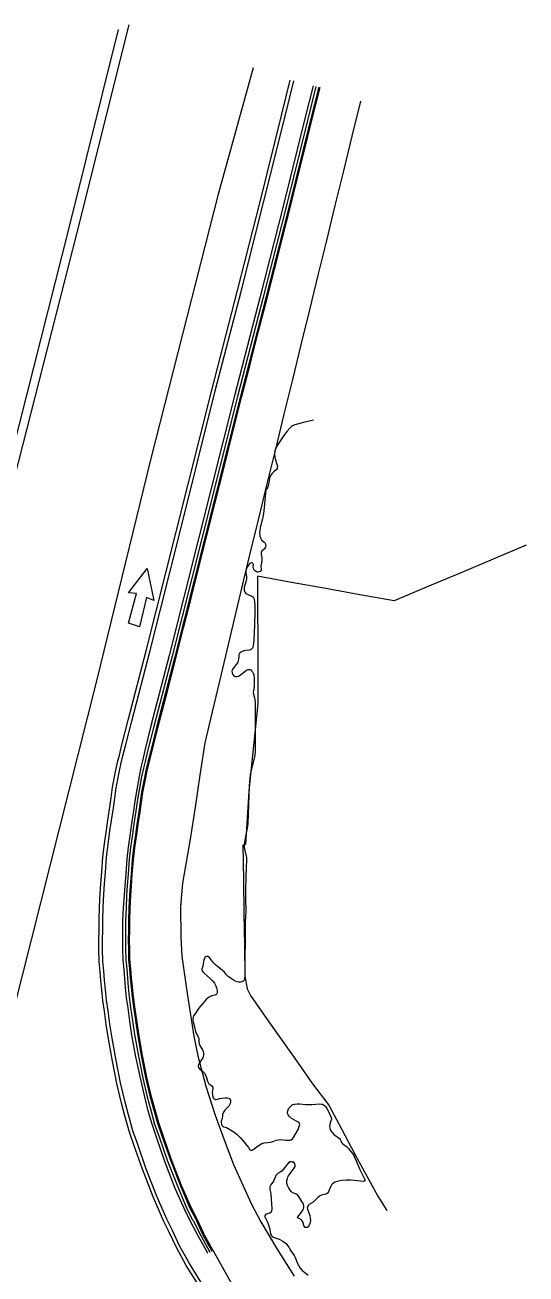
# Model space of a CAD drawing. Header units: metres. Extents: x 585772 to 587013, y 4140825 to 4141582.
# Drawn here: x 586973.55 to 586987.21, y 4141256.2 to 4141290.29 of the extents above; entities that cross this region are included whole.
import ezdxf

# ---------------------------------------------------------------- set-up
doc = ezdxf.new("R2010")
doc.units = ezdxf.units.M
doc.header["$MEASUREMENT"] = 0
for name, color, linetype, lineweight in [('BACK_OF_CURB', 5, 'Continuous', 30), ('BOTTOM_OF_CURB', 3, 'Continuous', 30), ('FOOT_PATH', 2, 'Continuous', 30), ('GUTTER', 30, 'Continuous', 30), ('PAINT_STRIPE', 4, 'Continuous', 30), ('TOP_OF_CURB', 1, 'Continuous', 30)]:
    doc.layers.add(name, color=color, linetype=linetype, lineweight=lineweight)
for name, color, linetype, lineweight, true_color in [('FENCE', 201, 'Continuous', 30, 0xe39cff), ('PAVED_PARKING', 191, 'Continuous', 30, 0xbaa8ff), ('PAVED_ROAD', 140, 'Continuous', 30, 0x38a9ff), ('SHRUBLINE', 71, 'Continuous', 30, 0xc6ff6b)]:
    doc.layers.add(name, color=color, linetype=linetype, lineweight=lineweight, true_color=true_color)

msp = doc.modelspace()

# ---------------------------------------------------------------- linework, layer by layer
at = {"layer": 'BACK_OF_CURB'}
msp.add_polyline3d([(586981.560217, 4141288.598083, -21.206), (586981.328565, 4141287.671062, -21.20727), (586980.743844, 4141285.312036, -21.213188), (586980.118706, 4141282.847918, -21.215204), (586979.415961, 4141280.1319, -21.213367), (586978.445771, 4141276.262988, -21.209877), (586977.636713, 4141273.047822, -21.203641), (586977.136438, 4141271.125128, -21.197555), (586976.968573, 4141270.451889, -21.196), (586976.897476, 4141270.172645, -21.197), (586976.853538, 4141269.996814, -21.199), (586976.803053, 4141269.756448, -21.201), (586976.727605, 4141269.355614, -21.206612), (586976.688659, 4141269.090668, -21.208), (586976.651726, 4141268.826739, -21.206), (586976.597702, 4141268.475513, -21.205375), (586976.558322, 4141268.202351, -21.202), (586976.505925, 4141267.838035, -21.199), (586976.467098, 4141267.516921, -21.197), (586976.437541, 4141267.115903, -21.191), (586976.413876, 4141266.800229, -21.189), (586976.395647, 4141266.534489, -21.185), (586976.382556, 4141266.191345, -21.184), (586976.366895, 4141265.840449, -21.181), (586976.366895, 4141265.600976, -21.18), (586976.364265, 4141265.306338, -21.177), (586976.365363, 4141265.068942, -21.178), (586976.373051, 4141264.78433, -21.179), (586976.398989, 4141264.530027, -21.178), (586976.41752, 4141264.283727, -21.173), (586976.438414, 4141264.038109, -21.169), (586976.465615, 4141263.766756, -21.163515), (586976.507312, 4141263.49039, -21.160921), (586976.557383, 4141263.123922, -21.160241), (586976.612017, 4141262.750898, -21.159214), (586976.717262, 4141262.16623, -21.154), (586976.835834, 4141261.571025, -21.147078), (586976.954272, 4141261.065158, -21.145), (586977.045379, 4141260.737142, -21.146), (586977.15909, 4141260.318498, -21.146458), (586977.281633, 4141259.973409, -21.144), (586977.502035, 4141259.33947, -21.144294), (586977.784477, 4141258.611203, -21.148616), (586978.044733, 4141258.001773, -21.127212), (586978.192128, 4141257.720007, -21.143535), (586978.202352, 4141257.700461, -21.145067), (586978.390461, 4141257.291126, -21.180829), (586978.645404, 4141256.83082, -21.212579)], dxfattribs=at)
at = {"layer": 'BOTTOM_OF_CURB'}
msp.add_polyline3d([(586981.40499, 4141288.636872, -21.337), (586981.173301, 4141287.709704, -21.339), (586980.588649, 4141285.350956, -21.344), (586979.963712, 4141282.88763, -21.347874), (586979.260912, 4141280.171399, -21.348343), (586978.290592, 4141276.301969, -21.345082), (586977.481707, 4141273.08749, -21.338907), (586976.981388, 4141271.164628, -21.334701), (586976.813422, 4141270.490982, -21.333), (586976.747293, 4141270.211778, -21.333279), (586976.708558, 4141270.032673, -21.331197), (586976.659157, 4141269.787696, -21.33274), (586976.587344, 4141269.371409, -21.331323), (586976.546031, 4141269.11339, -21.331), (586976.507571, 4141268.846019, -21.331297), (586976.454902, 4141268.499091, -21.33122), (586976.410423, 4141268.225155, -21.331001), (586976.35912, 4141267.859035, -21.330407), (586976.324391, 4141267.532413, -21.329), (586976.292361, 4141267.127764, -21.327), (586976.272997, 4141266.811687, -21.323547), (586976.249519, 4141266.543016, -21.323), (586976.222692, 4141266.197962, -21.322), (586976.206895, 4141265.844018, -21.321), (586976.206895, 4141265.60169, -21.32), (586976.204262, 4141265.306682, -21.316), (586976.205373, 4141265.066412, -21.314), (586976.213271, 4141264.774038, -21.313), (586976.239599, 4141264.515906, -21.311), (586976.258029, 4141264.270943, -21.309), (586976.279092, 4141264.023347, -21.307), (586976.306811, 4141263.746829, -21.304), (586976.348936, 4141263.467625, -21.302), (586976.39896, 4141263.101498, -21.300522), (586976.454085, 4141262.725124, -21.297251), (586976.560056, 4141262.136425, -21.293), (586976.679438, 4141261.595802, -21.287), (586976.799232, 4141261.079508, -21.283), (586976.891093, 4141260.694762, -21.28), (586977.006279, 4141260.300269, -21.277), (586977.13068, 4141259.920366, -21.273), (586977.351838, 4141259.284255, -21.268271), (586977.636275, 4141258.55084, -21.259), (586977.900052, 4141257.964226, -21.251), (586978.05868, 4141257.629927, -21.245), (586978.267205, 4141257.241096, -21.238595), (586978.524211, 4141256.782559, -21.226319), (586978.531052, 4141256.769944, -21.226319)], dxfattribs=at)
at = {"layer": 'FENCE'}
msp.add_polyline3d([(586987.211946, 4141276.094282, -19.651), (586986.312903, 4141275.715387, -19.817991), (586985.413859, 4141275.336493, -19.989704), (586984.514815, 4141274.957598, -20.166321), (586983.615771, 4141274.578704, -20.34734), (586982.683267, 4141274.746037, -20.526738), (586981.750763, 4141274.91337, -20.707), (586980.818258, 4141275.080703, -20.941), (586979.885754, 4141275.248036, -21.071), (586979.889498, 4141274.380252, -21.038), (586979.893242, 4141273.512468, -21.003121), (586979.896987, 4141272.644684, -20.969706), (586979.900731, 4141271.7769, -20.943929), (586979.8174, 4141270.9781, -20.921538), (586979.734069, 4141270.1793, -20.907), (586979.650738, 4141269.3805, -20.896828), (586979.603875, 4141268.653397, -20.883986), (586979.557011, 4141267.926294, -20.867403), (586979.485914, 4141267.913122, -20.866828), (586979.501549, 4141266.973541, -20.839707), (586979.517184, 4141266.033961, -20.813378), (586979.531152, 4141265.184689, -20.793527), (586979.545121, 4141264.335418, -20.778), (586979.602723, 4141263.990811, -20.772096), (586979.698177, 4141263.805089, -20.767455), (586980.201125, 4141263.087885, -20.729363), (586980.597921, 4141262.524572, -20.697885), (586980.994716, 4141261.961259, -20.658544), (586981.391512, 4141261.397945, -20.618), (586981.833237, 4141260.815917, -20.564), (586982.189381, 4141260.147543, -20.575), (586982.545526, 4141259.479169, -20.583216), (586983.169579, 4141258.328708, -20.593241), (586983.414964, 4141257.942775, -20.596)], dxfattribs=at)
at = {"layer": 'FOOT_PATH'}
for points in [[(586979.444737, 4141255.481739, -21.183514), (586978.679897, 4141256.842404, -21.214), (586978.668199, 4141256.863538, -21.212), (586978.656501, 4141256.884672, -21.211), (586978.644803, 4141256.905806, -21.209), (586978.633105, 4141256.92694, -21.208), (586978.621407, 4141256.948074, -21.206), (586978.609709, 4141256.969208, -21.205), (586978.598011, 4141256.990342, -21.204), (586978.586314, 4141257.011476, -21.202), (586978.574616, 4141257.032611, -21.201), (586978.562918, 4141257.053745, -21.199), (586978.55122, 4141257.074879, -21.198), (586978.539522, 4141257.096013, -21.196), (586978.527824, 4141257.117147, -21.195), (586978.516126, 4141257.138281, -21.193), (586978.504428, 4141257.159415, -21.192), (586978.49273, 4141257.180549, -21.191), (586978.481032, 4141257.201683, -21.189), (586978.469334, 4141257.222817, -21.188), (586978.457636, 4141257.243951, -21.186), (586978.445938, 4141257.265085, -21.186), (586978.43424, 4141257.286219, -21.185), (586978.422542, 4141257.307353, -21.183), (586978.234613, 4141257.716298, -21.145071), (586978.07722, 4141258.017177, -21.132165), (586977.817754, 4141258.624757, -21.153835), (586977.535761, 4141259.351868, -21.143932), (586977.315528, 4141259.985319, -21.138699), (586977.193403, 4141260.329233, -21.138), (586977.080023, 4141260.746658, -21.137), (586976.989086, 4141261.074064, -21.139), (586976.870951, 4141261.578632, -21.14), (586976.752562, 4141262.172923, -21.145), (586976.647479, 4141262.756685, -21.148), (586976.592955, 4141263.128957, -21.147), (586976.542874, 4141263.495502, -21.15), (586976.501274, 4141263.77123, -21.151), (586976.474188, 4141264.041423, -21.154), (586976.453332, 4141264.286597, -21.156), (586976.434779, 4141264.533198, -21.16), (586976.408929, 4141264.786641, -21.167), (586976.401287, 4141265.06951, -21.171), (586976.400193, 4141265.306261, -21.171), (586976.402821, 4141265.600816, -21.173), (586976.402821, 4141265.839648, -21.175), (586976.418452, 4141266.189859, -21.178), (586976.431527, 4141266.532575, -21.181), (586976.449711, 4141266.797656, -21.184), (586976.473369, 4141267.11324, -21.186), (586976.502866, 4141267.513442, -21.191), (586976.541544, 4141267.83332, -21.194434), (586976.593882, 4141268.197231, -21.195), (586976.633237, 4141268.470219, -21.198), (586976.687272, 4141268.821519, -21.198), (586976.724222, 4141269.085566, -21.198), (586976.763045, 4141269.349677, -21.197), (586976.83829, 4141269.749432, -21.196), (586976.888558, 4141269.988764, -21.195), (586976.932312, 4141270.163858, -21.194), (586977.003411, 4141270.443111, -21.191), (586977.171253, 4141271.116258, -21.191528), (586977.421386, 4141272.077586, -21.196), (586977.671519, 4141273.038915, -21.204), (586977.873793, 4141273.842745, -21.208), (586978.076067, 4141274.646575, -21.213553), (586978.278341, 4141275.450405, -21.222213), (586978.480615, 4141276.254235, -21.227454), (586978.723155, 4141277.221434, -21.229488), (586978.965696, 4141278.188633, -21.22725), (586979.208236, 4141279.155832, -21.22225), (586979.450776, 4141280.123031, -21.221996), (586979.685021, 4141281.028354, -21.218), (586979.919265, 4141281.933678, -21.211756), (586980.153509, 4141282.839001, -21.210454), (586980.361903, 4141283.660433, -21.212), (586980.570297, 4141284.481865, -21.213), (586980.778692, 4141285.303297, -21.21), (586980.973604, 4141286.08966, -21.205), (586981.168516, 4141286.876023, -21.203), (586981.363428, 4141287.662385, -21.203), (586981.595072, 4141288.589373, -21.204)], [(586982.693317, 4141288.212649, -21.166), (586982.461757, 4141287.263539, -21.164), (586982.230197, 4141286.31443, -21.162), (586981.998637, 4141285.365321, -21.160907), (586981.767077, 4141284.416211, -21.16046), (586981.535517, 4141283.467102, -21.163474), (586981.303957, 4141282.517992, -21.169584), (586981.072397, 4141281.568883, -21.179062), (586980.840837, 4141280.619773, -21.188388), (586980.609277, 4141279.670664, -21.193232), (586980.377717, 4141278.721555, -21.193873), (586980.146157, 4141277.772445, -21.19376), (586979.914597, 4141276.823336, -21.189578), (586979.683037, 4141275.874226, -21.185487), (586979.451477, 4141274.925117, -21.184529), (586979.251584, 4141274.079822, -21.183), (586979.051691, 4141273.234527, -21.181), (586978.851797, 4141272.389231, -21.179), (586978.651904, 4141271.543936, -21.172), (586978.452011, 4141270.698641, -21.165278), (586978.318635, 4141269.82259, -21.161), (586978.185259, 4141268.946538, -21.153), (586978.051884, 4141268.070487, -21.142), (586977.840196, 4141266.870414, -21.131), (586977.783746, 4141266.235081, -21.122), (586977.797859, 4141265.402089, -21.113), (586977.820162, 4141264.880713, -21.106), (586977.965319, 4141263.864181, -21.098253), (586978.153317, 4141262.692345, -21.090378), (586978.261681, 4141262.162396, -21.089132), (586978.479417, 4141261.331421, -21.090861), (586978.729409, 4141260.540785, -21.096116), (586978.979906, 4141259.868643, -21.105636), (586979.230403, 4141259.196501, -21.116957), (586979.714259, 4141258.131563, -21.145274), (586979.983261, 4141257.63194, -21.161), (586980.402603, 4141256.908151, -21.179), (586980.88646, 4141256.14748, -21.147)]]:
    msp.add_polyline3d(points, dxfattribs=at)
at = {"layer": 'GUTTER'}
msp.add_polyline3d([(586978.45498, 4141255.813163, -21.19835), (586978.03207, 4141256.491122, -21.203), (586977.764377, 4141256.974449, -21.208), (586977.572776, 4141257.391383, -21.213), (586977.410739, 4141257.701141, -21.217), (586977.135057, 4141258.346692, -21.227), (586976.843868, 4141259.097516, -21.237), (586976.620155, 4141259.740976, -21.241), (586976.489469, 4141260.108997, -21.242), (586976.369295, 4141260.551434, -21.244), (586976.274883, 4141260.891352, -21.245), (586976.150507, 4141261.422579, -21.249), (586976.028382, 4141262.035623, -21.255), (586975.919956, 4141262.637959, -21.261), (586975.863172, 4141263.025661, -21.265), (586975.813306, 4141263.39063, -21.27), (586975.769732, 4141263.679436, -21.271), (586975.740262, 4141263.973424, -21.273), (586975.71863, 4141264.227711, -21.276), (586975.700541, 4141264.468145, -21.278), (586975.672892, 4141264.739229, -21.28), (586975.664284, 4141265.057853, -21.282), (586975.663128, 4141265.307846, -21.284), (586975.665772, 4141265.604105, -21.286), (586975.665772, 4141265.856088, -21.287), (586975.68203, 4141266.22034, -21.289), (586975.69544, 4141266.571854, -21.292), (586975.714549, 4141266.850427, -21.292), (586975.738348, 4141267.167879, -21.293), (586975.769078, 4141267.584807, -21.295), (586975.81082, 4141267.930032, -21.295), (586975.864357, 4141268.302278, -21.295), (586975.904227, 4141268.578832, -21.299), (586975.958029, 4141268.928622, -21.3), (586975.994639, 4141269.190235, -21.299), (586976.035981, 4141269.47149, -21.298), (586976.11539, 4141269.893368, -21.296), (586976.170115, 4141270.153917, -21.296), (586976.217647, 4141270.344128, -21.297), (586976.288699, 4141270.623197, -21.296), (586976.457008, 4141271.298219, -21.298), (586976.957475, 4141273.221647, -21.305139), (586977.765775, 4141276.433804, -21.311365), (586978.736534, 4141280.304984, -21.315468), (586979.439521, 4141283.021937, -21.31708), (586980.063778, 4141285.482582, -21.316144), (586980.648197, 4141287.84039, -21.311), (586980.88001, 4141288.768058, -21.309)], dxfattribs=at)
at = {"layer": 'PAINT_STRIPE'}
for points in [[(586968.746353, 4141260.043698, -21.051), (586970.170425, 4141265.667537, -21.069819), (586972.910395, 4141276.57015, -21.104), (586974.966983, 4141284.630862, -21.126684), (586976.382744, 4141290.294458, -21.141)], [(586976.083544, 4141290.166658, -21.134), (586974.754007, 4141284.797165, -21.148), (586971.039942, 4141270.153431, -21.136), (586968.517297, 4141260.120084, -21.049)], [(586972.183718, 4141259.269438, -21.127), (586975.504049, 4141272.390817, -21.257), (586976.988151, 4141278.459442, -21.253), (586978.832822, 4141285.71676, -21.250736), (586979.779724, 4141289.133985, -21.252)]]:
    msp.add_polyline3d(points, dxfattribs=at)
at = {"layer": 'PAVED_PARKING'}
msp.add_polyline3d([(586976.586882, 4141274.776335, -21.275654), (586976.369163, 4141274.800536, -21.274), (586976.879189, 4141275.461366, -21.288242), (586977.057934, 4141274.586085, -21.305), (586976.85567, 4141274.666084, -21.302631), (586976.667518, 4141273.866097, -21.286496), (586976.371179, 4141273.969625, -21.285505)], close=True, dxfattribs=at)
at = {"layer": 'PAVED_ROAD'}
msp.add_polyline3d([(586978.369393, 4141255.760179, -21.19835), (586977.945281, 4141256.440065, -21.203), (586977.674491, 4141256.928984, -21.208), (586977.482389, 4141257.347009, -21.213), (586977.319717, 4141257.65798, -21.217), (586977.041821, 4141258.308717, -21.227), (586976.749375, 4141259.062779, -21.237), (586976.525187, 4141259.707606, -21.241), (586976.393332, 4141260.078919, -21.242), (586976.272231, 4141260.524772, -21.244), (586976.177344, 4141260.866399, -21.245), (586976.052115, 4141261.401266, -21.249), (586975.92948, 4141262.016872, -21.255), (586975.820597, 4141262.621745, -21.261), (586975.763505, 4141263.011554, -21.265), (586975.713669, 4141263.376308, -21.27), (586975.669825, 4141263.666899, -21.271), (586975.640029, 4141263.964138, -21.273), (586975.618291, 4141264.219668, -21.276), (586975.600266, 4141264.459261, -21.278), (586975.57237, 4141264.732754, -21.28), (586975.563631, 4141265.056261, -21.282), (586975.562467, 4141265.308062, -21.284), (586975.565113, 4141265.604554, -21.286), (586975.565113, 4141265.858333, -21.287), (586975.581456, 4141266.224503, -21.289), (586975.594912, 4141266.577218, -21.292), (586975.614148, 4141266.857634, -21.292), (586975.637965, 4141267.175341, -21.293), (586975.668864, 4141267.594554, -21.295), (586975.711025, 4141267.94324, -21.295), (586975.764725, 4141268.316624, -21.295), (586975.804665, 4141268.593665, -21.299), (586975.858436, 4141268.943249, -21.3), (586975.894999, 4141269.204529, -21.299), (586975.936685, 4141269.488126, -21.298), (586976.016663, 4141269.913025, -21.296), (586976.071997, 4141270.176472, -21.296), (586976.120044, 4141270.368748, -21.297), (586976.19109, 4141270.647791, -21.296), (586976.359463, 4141271.32307, -21.298), (586976.859957, 4141273.246603, -21.305139), (586977.668149, 4141276.458328, -21.311365), (586978.638989, 4141280.329833, -21.315468), (586979.342011, 4141283.04692, -21.31708), (586979.966141, 4141285.507068, -21.316144), (586980.550517, 4141287.8647, -21.311), (586980.782354, 4141288.792462, -21.309)], dxfattribs=at)
at = {"layer": 'SHRUBLINE'}
msp.add_polyline3d([(586981.41769, 4141279.508336, -21.209), (586981.140932, 4141279.445162, -21.217), (586980.965348, 4141279.39931, -21.222), (586980.882658, 4141279.370999, -21.224), (586980.844085, 4141279.352958, -21.225), (586980.814539, 4141279.334301, -21.226), (586980.768063, 4141279.290741, -21.226), (586980.689621, 4141279.196094, -21.225), (586980.607297, 4141279.086337, -21.224), (586980.495516, 4141278.927985, -21.222), (586980.426771, 4141278.817531, -21.221), (586980.387118, 4141278.736825, -21.219), (586980.361105, 4141278.674617, -21.218), (586980.356113, 4141278.639273, -21.216), (586980.354193, 4141278.57694, -21.213), (586980.359185, 4141278.504811, -21.21), (586980.370952, 4141278.454531, -21.207), (586980.41654, 4141278.31039, -21.2), (586980.428856, 4141278.244558, -21.196), (586980.428638, 4141278.206697, -21.195), (586980.424685, 4141278.191876, -21.195), (586980.408668, 4141278.166186, -21.195), (586980.332304, 4141278.099888, -21.196), (586980.278697, 4141278.047461, -21.195), (586980.256379, 4141278.020418, -21.195), (586980.231254, 4141277.980903, -21.193), (586980.222435, 4141277.961269, -21.193), (586980.211751, 4141277.920985, -21.192), (586980.20022, 4141277.817394, -21.189), (586980.177594, 4141277.712768, -21.186), (586980.156755, 4141277.661707, -21.185), (586980.125595, 4141277.615605, -21.185), (586980.118562, 4141277.600409, -21.185), (586980.104648, 4141277.516919, -21.183), (586980.068759, 4141277.12093, -21.176), (586980.049544, 4141276.965403, -21.173), (586980.020329, 4141276.811994, -21.171), (586979.962732, 4141276.575446, -21.17), (586979.949292, 4141276.485407, -21.17), (586979.946111, 4141276.408315, -21.169), (586979.948123, 4141276.372993, -21.169), (586979.952789, 4141276.341002, -21.168), (586979.966606, 4141276.296332, -21.167), (586979.97605, 4141276.277503, -21.166), (586979.999155, 4141276.24509, -21.162), (586980.069659, 4141276.178143, -21.158), (586980.093228, 4141276.149572, -21.155), (586980.108394, 4141276.116789, -21.153), (586980.114197, 4141276.082249, -21.152), (586980.110344, 4141276.049466, -21.153), (586980.096967, 4141276.020993, -21.153), (586980.075885, 4141275.995543, -21.155), (586980.007319, 4141275.930042, -21.157), (586979.991821, 4141275.905304, -21.157), (586979.986891, 4141275.891314, -21.157), (586979.984388, 4141275.876038, -21.157), (586979.986884, 4141275.841438, -21.155), (586980.004875, 4141275.760301, -21.152), (586980.009836, 4141275.71644, -21.15), (586980.00565, 4141275.665861, -21.149), (586979.98404, 4141275.570463, -21.144), (586979.978735, 4141275.526106, -21.144326), (586979.989175, 4141275.436978, -21.149), (586979.988232, 4141275.41148, -21.149), (586979.978707, 4141275.391056, -21.149), (586979.970055, 4141275.382685, -21.149), (586979.958453, 4141275.37551, -21.149), (586979.931788, 4141275.36635, -21.154), (586979.899473, 4141275.363088, -21.157), (586979.882387, 4141275.364438, -21.158), (586979.848735, 4141275.374632, -21.161), (586979.83309, 4141275.383969, -21.162), (586979.805805, 4141275.409954, -21.162), (586979.785707, 4141275.442821, -21.164), (586979.779043, 4141275.460759, -21.164), (586979.773706, 4141275.495227, -21.165), (586979.778399, 4141275.568161, -21.165), (586979.773688, 4141275.589771, -21.166), (586979.759048, 4141275.604562, -21.167), (586979.736549, 4141275.611285, -21.168), (586979.723445, 4141275.611261, -21.169), (586979.695716, 4141275.603721, -21.171), (586979.681964, 4141275.595918, -21.171), (586979.666977, 4141275.583623, -21.172), (586979.639736, 4141275.550723, -21.174), (586979.616395, 4141275.511709, -21.175), (586979.588177, 4141275.45166, -21.176), (586979.571482, 4141275.392698, -21.175), (586979.57049, 4141275.348288, -21.174), (586979.586225, 4141275.234718, -21.167), (586979.589362, 4141275.175738, -21.162), (586979.581527, 4141275.122205, -21.16), (586979.539959, 4141275.003353, -21.157), (586979.526772, 4141274.953412, -21.156), (586979.521337, 4141274.904399, -21.154), (586979.526427, 4141274.852557, -21.15), (586979.538393, 4141274.820389, -21.146), (586979.547546, 4141274.805622, -21.144), (586979.573061, 4141274.779669, -21.138), (586979.62457, 4141274.749589, -21.127), (586979.734323, 4141274.703054, -21.101), (586979.760522, 4141274.685308, -21.095), (586979.771084, 4141274.67444, -21.092), (586979.788169, 4141274.645402, -21.087), (586979.795042, 4141274.625793, -21.084), (586979.809178, 4141274.546511, -21.077), (586979.81397, 4141274.4512, -21.071), (586979.814016, 4141274.289997, -21.065024), (586979.804248, 4141273.918258, -21.055004), (586979.78575, 4141273.505277, -21.0445), (586979.770654, 4141273.349351, -21.043), (586979.763304, 4141273.317054, -21.044), (586979.749591, 4141273.285628, -21.045), (586979.727176, 4141273.258423, -21.049), (586979.698788, 4141273.239584, -21.053), (586979.665108, 4141273.22877, -21.058), (586979.565204, 4141273.220926, -21.073), (586979.514367, 4141273.211324, -21.081), (586979.450464, 4141273.186486, -21.091), (586979.415206, 4141273.163453, -21.096), (586979.401675, 4141273.150398, -21.098), (586979.391523, 4141273.136489, -21.099), (586979.37979, 4141273.106507, -21.101), (586979.375903, 4141273.074268, -21.101), (586979.372394, 4141272.979343, -21.101), (586979.363029, 4141272.936991, -21.102), (586979.354826, 4141272.915281, -21.103), (586979.34137, 4141272.888825, -21.105), (586979.306164, 4141272.836614, -21.11), (586979.213964, 4141272.725356, -21.124), (586979.19738, 4141272.693995, -21.126), (586979.189871, 4141272.658992, -21.124), (586979.192601, 4141272.621429, -21.122), (586979.198127, 4141272.602326, -21.121), (586979.214928, 4141272.569406, -21.116), (586979.236271, 4141272.543712, -21.111), (586979.263014, 4141272.523527, -21.105), (586979.278095, 4141272.516469, -21.102), (586979.311048, 4141272.510359, -21.095), (586979.328663, 4141272.511952, -21.091), (586979.365442, 4141272.523568, -21.084), (586979.422184, 4141272.556388, -21.074452), (586979.58677, 4141272.686312, -21.05), (586979.604249, 4141272.695891, -21.048), (586979.635923, 4141272.706385, -21.043), (586979.650203, 4141272.707769, -21.041), (586979.675861, 4141272.703984, -21.036), (586979.701998, 4141272.69024, -21.031), (586979.723859, 4141272.670004, -21.026), (586979.747799, 4141272.639271, -21.019), (586979.770328, 4141272.601024, -21.013), (586979.786529, 4141272.554671, -21.010156), (586979.797465, 4141272.448236, -21.010234), (586979.800293, 4141272.354143, -21.006), (586979.798109, 4141272.26924, -20.999), (586979.794137, 4141272.228373, -20.996), (586979.777468, 4141272.129511, -20.991), (586979.774168, 4141272.083154, -20.987), (586979.780964, 4141272.028324, -20.982), (586979.809554, 4141271.928857, -20.97), (586979.815571, 4141271.897738, -20.966437), (586979.823893, 4141271.776021, -20.958209), (586979.825817, 4141271.475108, -20.943341), (586979.820127, 4141270.454249, -20.897464), (586979.812567, 4141270.375352, -20.894239), (586979.794651, 4141270.271409, -20.894249), (586979.700534, 4141269.881915, -20.902), (586979.67852, 4141269.746886, -20.902), (586979.662666, 4141269.516254, -20.89797), (586979.624846, 4141268.503202, -20.873334), (586979.60879, 4141268.377028, -20.87063), (586979.535645, 4141267.999681, -20.861), (586979.526483, 4141267.906271, -20.858), (586979.526079, 4141267.866811, -20.856), (586979.532504, 4141267.801384, -20.853), (586979.580483, 4141267.605507, -20.845), (586979.585091, 4141267.573728, -20.843), (586979.586773, 4141267.526485, -20.841), (586979.567568, 4141267.034108, -20.823807), (586979.559451, 4141266.69426, -20.815), (586979.558989, 4141266.436413, -20.806314), (586979.567504, 4141266.097792, -20.796263), (586979.554426, 4141265.829677, -20.791), (586979.550493, 4141265.655827, -20.79), (586979.546634, 4141264.4802, -20.783), (586979.542139, 4141264.350748, -20.783), (586979.531855, 4141264.258947, -20.786), (586979.520425, 4141264.226397, -20.788), (586979.493188, 4141264.193345, -20.791), (586979.463206, 4141264.176299, -20.796), (586979.425203, 4141264.168815, -20.801), (586979.379548, 4141264.171404, -20.809523), (586979.330821, 4141264.181848, -20.820312), (586979.284654, 4141264.197244, -20.830778), (586979.22878, 4141264.223944, -20.843553), (586979.14749, 4141264.277494, -20.860571), (586979.086695, 4141264.325847, -20.870785), (586979.038886, 4141264.373965, -20.8758), (586978.983492, 4141264.439948, -20.881338), (586978.936891, 4141264.489485, -20.884), (586978.882508, 4141264.535886, -20.889), (586978.79406, 4141264.601087, -20.899), (586978.735497, 4141264.648563, -20.905), (586978.684212, 4141264.701797, -20.91), (586978.605063, 4141264.80994, -20.921), (586978.571157, 4141264.849577, -20.925), (586978.545074, 4141264.867804, -20.928), (586978.519623, 4141264.875079, -20.932), (586978.495663, 4141264.872513, -20.936), (586978.474055, 4141264.861221, -20.94), (586978.453291, 4141264.8391, -20.944), (586978.443605, 4141264.823184, -20.947), (586978.422283, 4141264.766753, -20.954502), (586978.413712, 4141264.727408, -20.959508), (586978.400656, 4141264.618302, -20.968), (586978.395723, 4141264.599081, -20.97), (586978.370346, 4141264.535947, -20.976), (586978.368036, 4141264.520205, -20.977), (586978.370666, 4141264.501844, -20.978), (586978.380521, 4141264.480017, -20.977), (586978.399887, 4141264.453874, -20.975), (586978.445915, 4141264.408203, -20.971), (586978.604951, 4141264.264859, -20.953), (586978.663003, 4141264.202289, -20.948), (586978.711435, 4141264.13875, -20.944), (586978.749281, 4141264.074782, -20.941), (586978.77326, 4141264.018037, -20.94), (586978.790195, 4141263.946922, -20.94), (586978.790289, 4141263.886563, -20.943), (586978.780829, 4141263.856095, -20.946), (586978.773239, 4141263.844537, -20.947), (586978.753066, 4141263.827808, -20.951), (586978.727583, 4141263.81715, -20.955), (586978.638486, 4141263.793815, -20.969), (586978.581947, 4141263.769891, -20.978), (586978.529684, 4141263.736231, -20.987), (586978.483971, 4141263.692964, -20.995), (586978.329139, 4141263.516119, -21.025), (586978.277786, 4141263.447944, -21.035), (586978.209346, 4141263.333223, -21.051), (586978.145969, 4141263.248419, -21.063), (586978.13223, 4141263.2174, -21.066), (586978.12439, 4141263.171213, -21.069), (586978.124157, 4141263.145538, -21.07), (586978.130694, 4141263.092159, -21.071), (586978.169095, 4141262.953855, -21.068), (586978.193754, 4141262.822185, -21.069), (586978.212905, 4141262.775351, -21.069692), (586978.273547, 4141262.680321, -21.067), (586978.285039, 4141262.644834, -21.067), (586978.28868, 4141262.608494, -21.069), (586978.290017, 4141262.530122, -21.07), (586978.301441, 4141262.466701, -21.07), (586978.32056, 4141262.423719, -21.070721), (586978.386447, 4141262.322268, -21.069635), (586978.404474, 4141262.280912, -21.071), (586978.412326, 4141262.245162, -21.071), (586978.41532, 4141262.211084, -21.071), (586978.413448, 4141262.175812, -21.074), (586978.393455, 4141262.109626, -21.074), (586978.364174, 4141262.05488, -21.076), (586978.299095, 4141261.960318, -21.082), (586978.279226, 4141261.918825, -21.084), (586978.272875, 4141261.883922, -21.085), (586978.273689, 4141261.867601, -21.085), (586978.282763, 4141261.837436, -21.085), (586978.31262, 4141261.798154, -21.084), (586978.404208, 4141261.726505, -21.08), (586978.434893, 4141261.696831, -21.078), (586978.448657, 4141261.679155, -21.078), (586978.48149, 4141261.614325, -21.077), (586978.497406, 4141261.566623, -21.077), (586978.523872, 4141261.467923, -21.075), (586978.53984, 4141261.428432, -21.075), (586978.562435, 4141261.398718, -21.073), (586978.6415, 4141261.337432, -21.068), (586978.659736, 4141261.315498, -21.068), (586978.665501, 4141261.302648, -21.068), (586978.669207, 4141261.272906, -21.069), (586978.654253, 4141261.162523, -21.074), (586978.656838, 4141261.108112, -21.074), (586978.672139, 4141261.030802, -21.075), (586978.684592, 4141261.004595, -21.075), (586978.69852, 4141260.986724, -21.074), (586978.71639, 4141260.975048, -21.073), (586978.728699, 4141260.971597, -21.07), (586978.761175, 4141260.969621, -21.068), (586978.796285, 4141260.974232, -21.065), (586978.855691, 4141260.992286, -21.058), (586978.916871, 4141261.003051, -21.051), (586979.004285, 4141261.010716, -21.040661), (586979.061918, 4141261.011029, -21.031534), (586979.102467, 4141261.004208, -21.02403), (586979.121368, 4141260.99421, -21.019455), (586979.135095, 4141260.978787, -21.017638), (586979.146871, 4141260.949447, -21.019), (586979.151095, 4141260.895886, -21.02), (586979.143967, 4141260.858155, -21.018369), (586979.136585, 4141260.839467, -21.01664), (586979.101356, 4141260.787439, -21.019), (586978.99726, 4141260.674533, -21.029244), (586978.962947, 4141260.620569, -21.032952), (586978.936841, 4141260.558765, -21.039), (586978.928832, 4141260.51868, -21.042), (586978.92133, 4141260.450852, -21.048), (586978.89733, 4141260.380246, -21.057), (586978.892878, 4141260.347369, -21.059), (586978.894044, 4141260.329034, -21.06), (586978.902578, 4141260.296478, -21.059), (586978.918426, 4141260.265289, -21.058), (586978.940126, 4141260.240344, -21.056), (586978.966117, 4141260.224879, -21.051), (586979.043652, 4141260.199552, -21.036), (586979.149143, 4141260.143076, -21.016), (586979.248708, 4141260.075888, -20.999), (586979.321122, 4141260.018591, -20.984418), (586979.411127, 4141259.9318, -20.968), (586979.525472, 4141259.80573, -20.951), (586979.642976, 4141259.655051, -20.937), (586979.678476, 4141259.598022, -20.932317), (586979.703573, 4141259.583191, -20.928), (586979.731749, 4141259.58077, -20.92), (586979.762575, 4141259.595452, -20.91), (586979.868034, 4141259.678237, -20.871), (586979.936442, 4141259.726035, -20.844), (586980.001648, 4141259.764897, -20.819), (586980.038565, 4141259.780544, -20.807), (586980.069339, 4141259.787713, -20.797), (586980.172753, 4141259.793216, -20.768), (586980.239956, 4141259.802656, -20.750452), (586980.308804, 4141259.821865, -20.733642), (586980.400204, 4141259.856964, -20.706), (586980.447112, 4141259.869429, -20.692), (586980.514539, 4141259.87213, -20.671), (586980.66281, 4141259.859149, -20.628), (586980.751115, 4141259.857973, -20.602), (586980.775833, 4141259.861236, -20.596568), (586980.809002, 4141259.87177, -20.592294), (586980.845215, 4141259.898152, -20.590154), (586980.871653, 4141259.934275, -20.590988), (586980.996983, 4141260.152765, -20.597447), (586981.027063, 4141260.227128, -20.601656), (586981.039565, 4141260.28873, -20.608468), (586981.037318, 4141260.313834, -20.613163), (586981.024074, 4141260.335292, -20.622045), (586980.99846, 4141260.352227, -20.63521), (586980.870271, 4141260.419624, -20.686345), (586980.80775, 4141260.46087, -20.709442), (586980.779824, 4141260.483157, -20.717193), (586980.748782, 4141260.514016, -20.726), (586980.725832, 4141260.546417, -20.735), (586980.717644, 4141260.563323, -20.738), (586980.708348, 4141260.598798, -20.742), (586980.707442, 4141260.617469, -20.743), (586980.714288, 4141260.659406, -20.745), (586980.722498, 4141260.682461, -20.744), (586980.746703, 4141260.728166, -20.73955), (586980.778828, 4141260.77027, -20.731269), (586980.815921, 4141260.805098, -20.719311), (586980.835491, 4141260.818742, -20.711704), (586980.85569, 4141260.829829, -20.703451), (586980.898484, 4141260.845052, -20.687267), (586980.970549, 4141260.85321, -20.665193), (586981.042845, 4141260.849453, -20.647003), (586981.200499, 4141260.832967, -20.608272), (586981.259072, 4141260.829685, -20.596826), (586981.3809, 4141260.831406, -20.580712), (586981.5893, 4141260.845496, -20.559289), (586981.626381, 4141260.844572, -20.558), (586981.656838, 4141260.838317, -20.558), (586981.684559, 4141260.825075, -20.557), (586981.722135, 4141260.794739, -20.557), (586981.741105, 4141260.774556, -20.557), (586981.778233, 4141260.725651, -20.552656), (586981.834521, 4141260.624061, -20.539974), (586981.897752, 4141260.47977, -20.52188), (586981.903332, 4141260.456281, -20.517574), (586981.902679, 4141260.430909, -20.514433), (586981.891742, 4141260.384943, -20.511977), (586981.861369, 4141260.287545, -20.513), (586981.852905, 4141260.234199, -20.516), (586981.856465, 4141260.195992, -20.517), (586981.861973, 4141260.175047, -20.517), (586981.881395, 4141260.128946, -20.518), (586981.911082, 4141260.080587, -20.519), (586981.929338, 4141260.056972, -20.519), (586981.971801, 4141260.013693, -20.521), (586982.020122, 4141259.978102, -20.521), (586982.090252, 4141259.933889, -20.524), (586982.125406, 4141259.905355, -20.525), (586982.144019, 4141259.878282, -20.524128), (586982.166556, 4141259.820104, -20.518896), (586982.183008, 4141259.79087, -20.518), (586982.213931, 4141259.758658, -20.52), (586982.313573, 4141259.683301, -20.526), (586982.356816, 4141259.643518, -20.529), (586982.389294, 4141259.605506, -20.531), (586982.503179, 4141259.455772, -20.53667), (586982.538114, 4141259.395385, -20.536944), (586982.586222, 4141259.273, -20.538438), (586982.671217, 4141259.078236, -20.544711), (586982.814553, 4141258.782956, -20.559), (586982.817795, 4141258.758331, -20.561), (586982.812276, 4141258.745986, -20.561), (586982.797908, 4141258.737352, -20.56), (586982.772966, 4141258.733103, -20.558), (586982.697116, 4141258.735986, -20.551), (586982.433262, 4141258.764017, -20.533365), (586982.312909, 4141258.766673, -20.523), (586982.195198, 4141258.758854, -20.51408), (586982.141154, 4141258.751238, -20.511535), (586982.056671, 4141258.731356, -20.507), (586981.99801, 4141258.707971, -20.503), (586981.936472, 4141258.668305, -20.499), (586981.904596, 4141258.636501, -20.497), (586981.884221, 4141258.606025, -20.496), (586981.83682, 4141258.47199, -20.502), (586981.824604, 4141258.449204, -20.505), (586981.797871, 4141258.414514, -20.508), (586981.766609, 4141258.392398, -20.508298), (586981.746665, 4141258.383756, -20.510496), (586981.637049, 4141258.355031, -20.536327), (586981.591567, 4141258.337258, -20.545), (586981.570123, 4141258.324851, -20.546), (586981.531435, 4141258.292226, -20.549), (586981.446471, 4141258.199609, -20.557), (586981.405367, 4141258.169188, -20.56), (586981.342805, 4141258.133427, -20.567), (586981.30843, 4141258.109539, -20.571), (586981.282317, 4141258.08469, -20.576), (586981.261676, 4141258.056636, -20.581), (586981.248812, 4141258.026313, -20.587), (586981.246016, 4141258.010594, -20.59), (586981.248212, 4141257.978371, -20.599488), (586981.2584, 4141257.944707, -20.613834), (586981.289793, 4141257.870753, -20.650687), (586981.312699, 4141257.803421, -20.683901), (586981.327052, 4141257.73004, -20.718279), (586981.329444, 4141257.663958, -20.745182), (586981.323121, 4141257.609228, -20.767), (586981.31703, 4141257.583234, -20.776), (586981.298857, 4141257.536407, -20.796), (586981.286721, 4141257.516542, -20.805), (586981.266544, 4141257.493879, -20.817), (586981.244007, 4141257.478333, -20.828), (586981.220806, 4141257.471123, -20.836), (586981.198638, 4141257.473465, -20.841), (586981.188471, 4141257.478598, -20.841), (586981.170104, 4141257.498813, -20.84), (586981.154877, 4141257.531653, -20.833), (586981.12079, 4141257.630685, -20.81), (586981.101603, 4141257.664588, -20.802704), (586981.089674, 4141257.678473, -20.802459), (586981.063801, 4141257.699218, -20.802875), (586980.992913, 4141257.730039, -20.811526), (586980.982497, 4141257.740336, -20.812262), (586980.982933, 4141257.750681, -20.808886), (586980.990263, 4141257.765489, -20.800638), (586981.072055, 4141257.868215, -20.743353), (586981.108902, 4141257.919592, -20.71643), (586981.139372, 4141257.980841, -20.692239), (586981.148803, 4141258.020307, -20.680329), (586981.148462, 4141258.062333, -20.672), (586981.138108, 4141258.105581, -20.668064), (586981.122634, 4141258.143964, -20.669012), (586981.100489, 4141258.187344, -20.673365), (586981.072442, 4141258.232648, -20.68081), (586981.015608, 4141258.316399, -20.698241), (586980.986231, 4141258.352703, -20.706506), (586980.946485, 4141258.38094, -20.72007), (586980.833586, 4141258.426273, -20.750192), (586980.801886, 4141258.454519, -20.760024), (586980.740313, 4141258.549864, -20.778537), (586980.713347, 4141258.598242, -20.78545), (586980.701912, 4141258.624843, -20.787), (586980.688064, 4141258.678137, -20.783), (586980.686003, 4141258.731263, -20.776), (586980.689051, 4141258.759002, -20.771), (586980.703637, 4141258.816362, -20.759), (586980.715309, 4141258.845795, -20.751), (586980.732544, 4141258.880527, -20.74), (586980.775119, 4141258.949138, -20.71226), (586980.884895, 4141259.094536, -20.655184), (586980.911072, 4141259.137661, -20.641343), (586980.918068, 4141259.163125, -20.637), (586980.917858, 4141259.177114, -20.636), (586980.909564, 4141259.203547, -20.638), (586980.893639, 4141259.226755, -20.642369), (586980.858611, 4141259.254971, -20.653), (586980.843441, 4141259.261911, -20.659), (586980.812769, 4141259.268746, -20.668), (586980.787988, 4141259.268481, -20.677), (586980.768449, 4141259.263634, -20.685), (586980.734954, 4141259.241821, -20.697), (586980.686501, 4141259.186289, -20.719676), (586980.590896, 4141259.056978, -20.765), (586980.551639, 4141259.01412, -20.781), (586980.508518, 4141258.983042, -20.797), (586980.448523, 4141258.954762, -20.818), (586980.413162, 4141258.92374, -20.831), (586980.39197, 4141258.890359, -20.838), (586980.322848, 4141258.739762, -20.875), (586980.249316, 4141258.635767, -20.904), (586980.230194, 4141258.599619, -20.913), (586980.224711, 4141258.581879, -20.918), (586980.220786, 4141258.547531, -20.924), (586980.22454, 4141258.515402, -20.928), (586980.246406, 4141258.438959, -20.94), (586980.254493, 4141258.388624, -20.949), (586980.275957, 4141257.980483, -21.015327), (586980.271975, 4141257.923843, -21.026), (586980.260314, 4141257.895255, -21.034), (586980.250989, 4141257.883851, -21.038), (586980.227805, 4141257.867392, -21.044267), (586980.201452, 4141257.857415, -21.053), (586980.128123, 4141257.842082, -21.076), (586980.11102, 4141257.834287, -21.083), (586980.093015, 4141257.812007, -21.092), (586980.087874, 4141257.789176, -21.097), (586980.090579, 4141257.760431, -21.101), (586980.095512, 4141257.743975, -21.102), (586980.159728, 4141257.618121, -21.105), (586980.188824, 4141257.543391, -21.109), (586980.212614, 4141257.453697, -21.118445), (586980.242006, 4141257.310965, -21.137), (586980.25232, 4141257.279155, -21.141), (586980.267211, 4141257.252506, -21.142), (586980.277115, 4141257.241022, -21.141), (586980.305171, 4141257.220418, -21.134), (586980.345109, 4141257.202527, -21.122), (586980.476453, 4141257.154647, -21.079548), (586980.576973, 4141257.102551, -21.048), (586980.639261, 4141257.058928, -21.031), (586980.666973, 4141257.035093, -21.024), (586980.709975, 4141256.987733, -21.018), (586980.73994, 4141256.941977, -21.016), (586980.795952, 4141256.83578, -21.019), (586980.891956, 4141256.706697, -21.023), (586980.916931, 4141256.654136, -21.025), (586980.981249, 4141256.491255, -21.030793), (586981.014736, 4141256.426127, -21.029681), (586981.056052, 4141256.362557, -21.025758), (586981.105906, 4141256.304848, -21.022), (586981.134068, 4141256.279386, -21.02), (586981.273331, 4141256.177817, -21.008)], dxfattribs=at)
at = {"layer": 'TOP_OF_CURB'}
msp.add_polyline3d([(586981.482603, 4141288.617477, -21.206), (586981.250933, 4141287.690383, -21.20727), (586980.666246, 4141285.331496, -21.213188), (586980.041209, 4141282.867774, -21.215204), (586979.338437, 4141280.151649, -21.213367), (586978.368181, 4141276.282479, -21.209877), (586977.55921, 4141273.067656, -21.203641), (586977.058913, 4141271.144878, -21.197555), (586976.890997, 4141270.471436, -21.196), (586976.819906, 4141270.192211, -21.197), (586976.775558, 4141270.01474, -21.199), (586976.724588, 4141269.772071, -21.201), (586976.648688, 4141269.368836, -21.206612), (586976.60947, 4141269.102029, -21.208), (586976.572573, 4141268.838364, -21.206), (586976.518575, 4141268.487302, -21.205375), (586976.479138, 4141268.213753, -21.202), (586976.426612, 4141267.848532, -21.199), (586976.387452, 4141267.524667, -21.197), (586976.357761, 4141267.121834, -21.191), (586976.334081, 4141266.805957, -21.189), (586976.315751, 4141266.538753, -21.185), (586976.302624, 4141266.194654, -21.184), (586976.286895, 4141265.842234, -21.181), (586976.286895, 4141265.601333, -21.18), (586976.284263, 4141265.30651, -21.177), (586976.285368, 4141265.067677, -21.178), (586976.293161, 4141264.779184, -21.179), (586976.319294, 4141264.522966, -21.178), (586976.337774, 4141264.277335, -21.173), (586976.358753, 4141264.030728, -21.169), (586976.386213, 4141263.756792, -21.163515), (586976.428124, 4141263.479008, -21.160921), (586976.478171, 4141263.11271, -21.160241), (586976.533051, 4141262.738011, -21.159214), (586976.638659, 4141262.151328, -21.154), (586976.757636, 4141261.554087, -21.147078), (586976.876752, 4141261.045326, -21.145), (586976.968236, 4141260.715952, -21.146), (586977.082685, 4141260.294593, -21.146458), (586977.206157, 4141259.946887, -21.144), (586977.426936, 4141259.311863, -21.144294), (586977.710376, 4141258.581021, -21.148616), (586977.972392, 4141257.96747, -21.126262), (586978.119124, 4141257.686971, -21.143565), (586978.130516, 4141257.665194, -21.144875), (586978.342291, 4141257.254992, -21.18137), (586978.58608, 4141256.79754, -21.21256)], dxfattribs=at)

doc.saveas('drawing.dxf')
